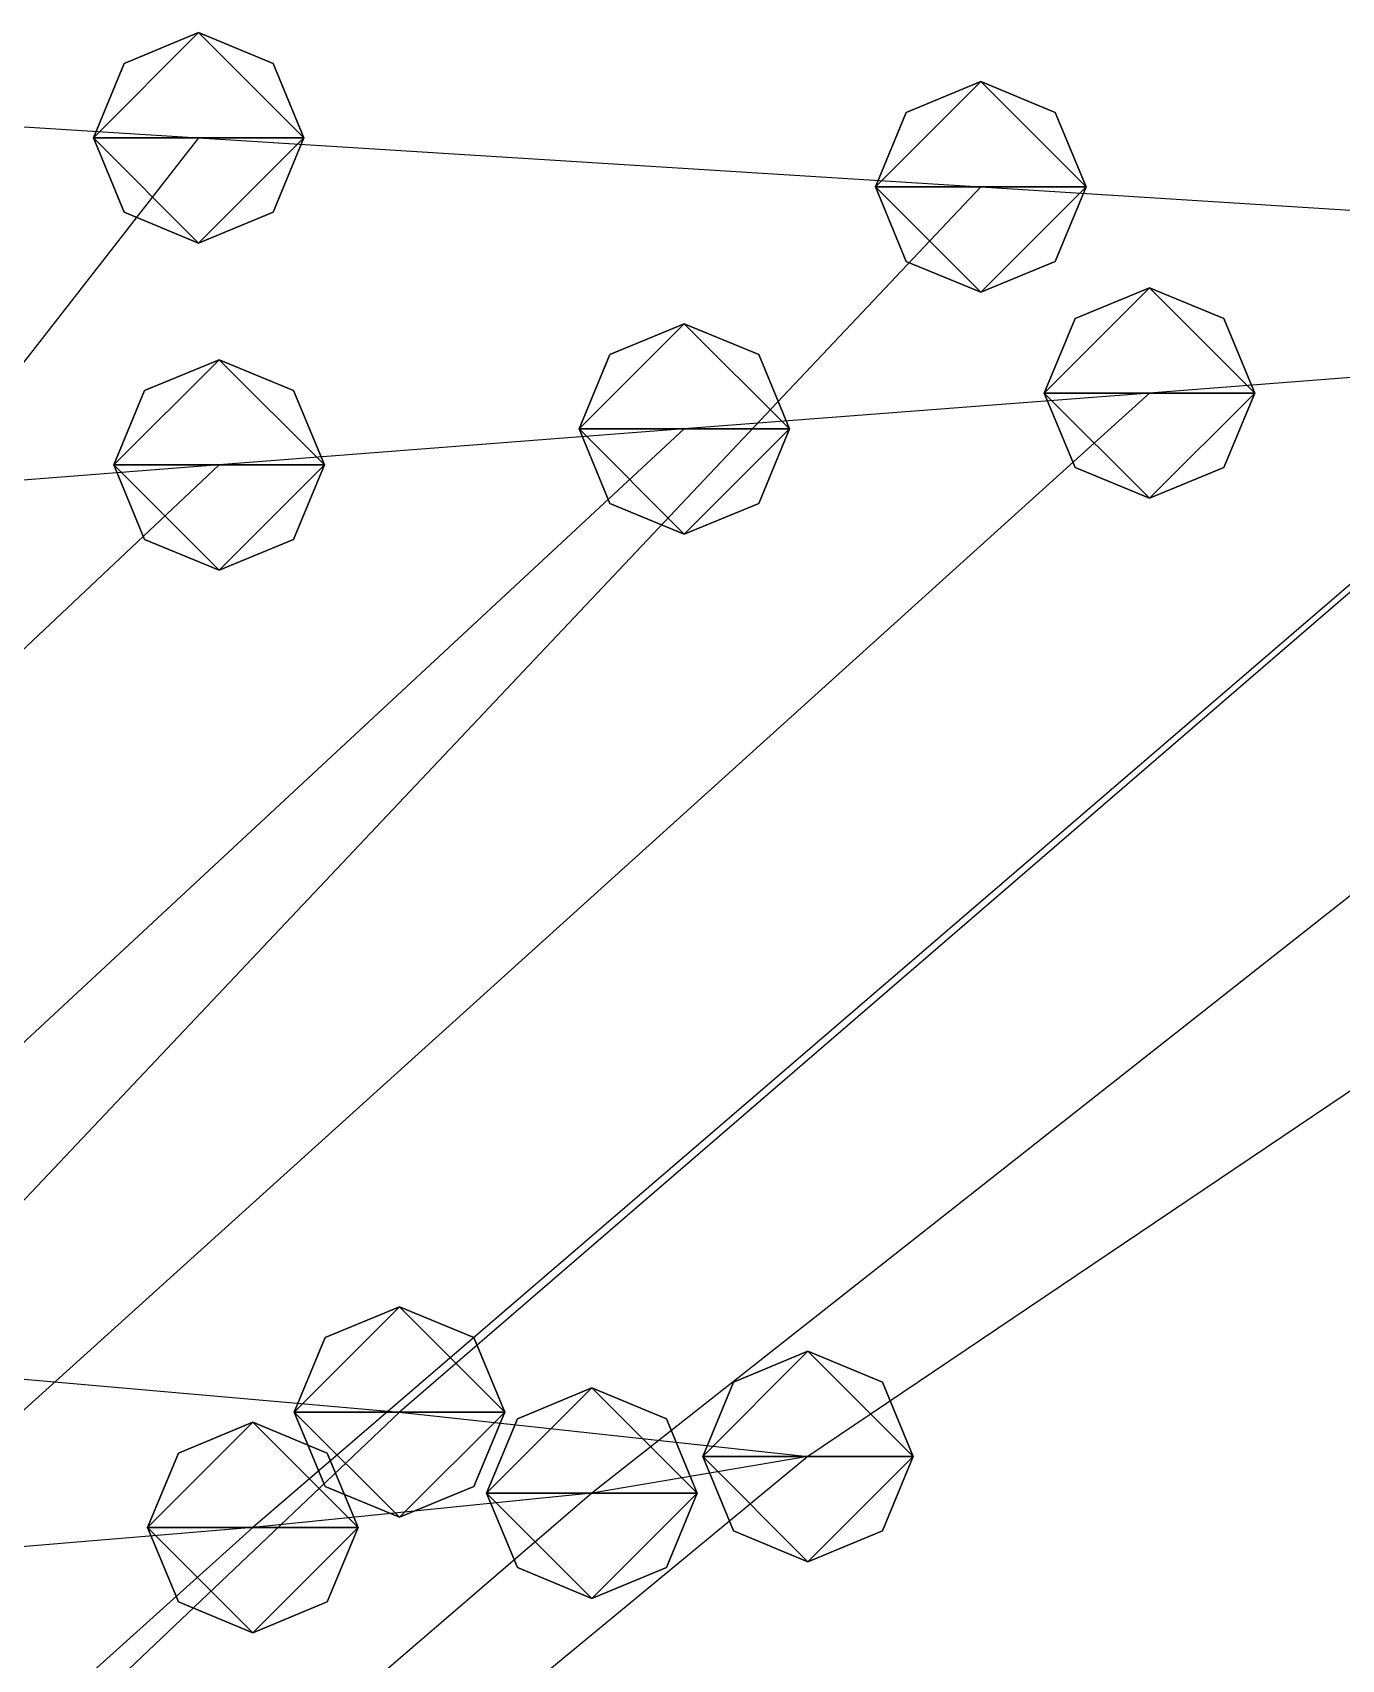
# Model space of a CAD drawing. Header units: metres. Extents: x -59 to 99, y -54 to 55.
# Drawn here: x 74.01 to 86.44, y 36.29 to 51.75 of the extents above; entities that cross this region are included whole.
import ezdxf

# ---------------------------------------------------------------- set-up
doc = ezdxf.new("R2010")
doc.units = ezdxf.units.M

msp = doc.modelspace()

# ---------------------------------------------------------------- linework, layer by layer
for p, q in [((75.5874, 51.75109, -182.52466), (74.880295, 51.4582, -182.5247)), ((75.5874, 51.75109, -182.52466), (74.880295, 51.4582, -182.5247)), ((75.5874, 51.75109, -182.52466), (74.880295, 51.4582, -182.5247)), ((76.29451, 51.4582, -182.5247), (75.5874, 51.75109, -182.52466)), ((76.29451, 51.4582, -182.5247), (75.5874, 51.75109, -182.52466)), ((76.29451, 51.4582, -182.5247), (75.5874, 51.75109, -182.52466)), ((74.880295, 51.4582, -182.5247), (74.5874, 50.75109, -182.52483)), ((74.880295, 51.4582, -182.5247), (74.5874, 50.75109, -182.52483)), ((74.880295, 51.4582, -182.5247), (74.5874, 50.75109, -182.52483)), ((76.5874, 50.75109, -182.52483), (76.29451, 51.4582, -182.5247)), ((76.5874, 50.75109, -182.52483), (76.29451, 51.4582, -182.5247)), ((76.5874, 50.75109, -182.52483), (76.29451, 51.4582, -182.5247)), ((68.15873, 51.21762, -189.20294), (75.5874, 50.75109, -182.52483)), ((83.016075, 51.284565, -175.84654), (82.30897, 50.991673, -175.84659)), ((83.016075, 51.284565, -175.84654), (82.30897, 50.991673, -175.84659)), ((83.016075, 51.284565, -175.84654), (82.30897, 50.991673, -175.84659)), ((83.72318, 50.991673, -175.84659), (83.016075, 51.284565, -175.84654)), ((83.72318, 50.991673, -175.84659), (83.016075, 51.284565, -175.84654)), ((83.72318, 50.991673, -175.84659), (83.016075, 51.284565, -175.84654)), ((82.30897, 50.991673, -175.84659), (82.016075, 50.284565, -175.84671)), ((82.30897, 50.991673, -175.84659), (82.016075, 50.284565, -175.84671)), ((82.30897, 50.991673, -175.84659), (82.016075, 50.284565, -175.84671)), ((84.016075, 50.284565, -175.84671), (83.72318, 50.991673, -175.84659)), ((84.016075, 50.284565, -175.84671), (83.72318, 50.991673, -175.84659)), ((84.016075, 50.284565, -175.84671), (83.72318, 50.991673, -175.84659)), ((75.5874, 50.75109, -182.52483), (66.83826, 39.535625, -181.4418)), ((74.5874, 50.75109, -182.52483), (74.880295, 50.043983, -182.52495)), ((74.5874, 50.75109, -182.52483), (74.880295, 50.043983, -182.52495)), ((74.5874, 50.75109, -182.52483), (74.880295, 50.043983, -182.52495)), ((75.5874, 50.75109, -182.52483), (83.016075, 50.284565, -175.84671)), ((76.29451, 50.043983, -182.52495), (76.5874, 50.75109, -182.52483)), ((76.29451, 50.043983, -182.52495), (76.5874, 50.75109, -182.52483)), ((76.29451, 50.043983, -182.52495), (76.5874, 50.75109, -182.52483)), ((83.016075, 50.284565, -175.84671), (72.441986, 39.086006, -175.0054)), ((82.016075, 50.284565, -175.84671), (82.30897, 49.577457, -175.84683)), ((82.016075, 50.284565, -175.84671), (82.30897, 49.577457, -175.84683)), ((82.016075, 50.284565, -175.84671), (82.30897, 49.577457, -175.84683)), ((83.016075, 50.284565, -175.84671), (90.44475, 49.818035, -169.16861)), ((83.72318, 49.577457, -175.84683), (84.016075, 50.284565, -175.84671)), ((83.72318, 49.577457, -175.84683), (84.016075, 50.284565, -175.84671)), ((83.72318, 49.577457, -175.84683), (84.016075, 50.284565, -175.84671)), ((74.880295, 50.043983, -182.52495), (75.5874, 49.75109, -182.525)), ((74.880295, 50.043983, -182.52495), (75.5874, 49.75109, -182.525)), ((74.880295, 50.043983, -182.52495), (75.5874, 49.75109, -182.525)), ((75.5874, 49.75109, -182.525), (76.29451, 50.043983, -182.52495)), ((75.5874, 49.75109, -182.525), (76.29451, 50.043983, -182.52495)), ((75.5874, 49.75109, -182.525), (76.29451, 50.043983, -182.52495)), ((90.44475, 49.818035, -169.16861), (77.49536, 38.645485, -168.69847)), ((82.30897, 49.577457, -175.84683), (83.016075, 49.284565, -175.84688)), ((82.30897, 49.577457, -175.84683), (83.016075, 49.284565, -175.84688)), ((82.30897, 49.577457, -175.84683), (83.016075, 49.284565, -175.84688)), ((83.016075, 49.284565, -175.84688), (83.72318, 49.577457, -175.84683)), ((83.016075, 49.284565, -175.84688), (83.72318, 49.577457, -175.84683)), ((83.016075, 49.284565, -175.84688), (83.72318, 49.577457, -175.84683)), ((97.87342, 49.35151, -162.4905), (81.37472, 38.22247, -162.64368)), ((97.87342, 49.35151, -162.4905), (81.37472, 38.22247, -162.64368)), ((84.61853, 49.32646, -147.8173), (83.91142, 49.03357, -147.81735)), ((84.61853, 49.32646, -147.8173), (83.91142, 49.03357, -147.81735)), ((84.61853, 49.32646, -147.8173), (83.91142, 49.03357, -147.81735)), ((85.32564, 49.03357, -147.81735), (84.61853, 49.32646, -147.8173)), ((85.32564, 49.03357, -147.81735), (84.61853, 49.32646, -147.8173)), ((85.32564, 49.03357, -147.81735), (84.61853, 49.32646, -147.8173)), ((93.455124, 49.009827, -157.59949), (79.323044, 37.87519, -157.67603)), ((83.91142, 49.03357, -147.81735), (83.61853, 48.32646, -147.81747)), ((83.91142, 49.03357, -147.81735), (83.61853, 48.32646, -147.81747)), ((83.91142, 49.03357, -147.81735), (83.61853, 48.32646, -147.81747)), ((85.61853, 48.32646, -147.81747), (85.32564, 49.03357, -147.81735)), ((85.61853, 48.32646, -147.81747), (85.32564, 49.03357, -147.81735)), ((85.61853, 48.32646, -147.81747), (85.32564, 49.03357, -147.81735)), ((80.20024, 48.984783, -142.92632), (79.49313, 48.69189, -142.92636)), ((80.20024, 48.984783, -142.92632), (79.49313, 48.69189, -142.92636)), ((80.20024, 48.984783, -142.92632), (79.49313, 48.69189, -142.92636)), ((80.90735, 48.69189, -142.92636), (80.20024, 48.984783, -142.92632)), ((80.90735, 48.69189, -142.92636), (80.20024, 48.984783, -142.92632)), ((80.90735, 48.69189, -142.92636), (80.20024, 48.984783, -142.92632)), ((79.49313, 48.69189, -142.92636), (79.20024, 47.984783, -142.92648)), ((79.49313, 48.69189, -142.92636), (79.20024, 47.984783, -142.92648)), ((79.49313, 48.69189, -142.92636), (79.20024, 47.984783, -142.92648)), ((81.20024, 47.984783, -142.92648), (80.90735, 48.69189, -142.92636)), ((81.20024, 47.984783, -142.92648), (80.90735, 48.69189, -142.92636)), ((81.20024, 47.984783, -142.92648), (80.90735, 48.69189, -142.92636)), ((75.781944, 48.6431, -138.03531), (75.07484, 48.35021, -138.03535)), ((75.781944, 48.6431, -138.03531), (75.07484, 48.35021, -138.03535)), ((75.781944, 48.6431, -138.03531), (75.07484, 48.35021, -138.03535)), ((76.48905, 48.35021, -138.03535), (75.781944, 48.6431, -138.03531)), ((76.48905, 48.35021, -138.03535), (75.781944, 48.6431, -138.03531)), ((76.48905, 48.35021, -138.03535), (75.781944, 48.6431, -138.03531)), ((89.03683, 48.668144, -152.7085), (76.10262, 37.54802, -152.98965)), ((89.03683, 48.668144, -152.7085), (84.61853, 48.32646, -147.81747)), ((84.61853, 48.32646, -147.81747), (72.342445, 37.234524, -148.49509)), ((75.07484, 48.35021, -138.03535), (74.781944, 47.6431, -138.03548)), ((75.07484, 48.35021, -138.03535), (74.781944, 47.6431, -138.03548)), ((75.07484, 48.35021, -138.03535), (74.781944, 47.6431, -138.03548)), ((76.781944, 47.6431, -138.03548), (76.48905, 48.35021, -138.03535)), ((76.781944, 47.6431, -138.03548), (76.48905, 48.35021, -138.03535)), ((76.781944, 47.6431, -138.03548), (76.48905, 48.35021, -138.03535)), ((84.61853, 48.32646, -147.81747), (80.20024, 47.984783, -142.92648)), ((83.61853, 48.32646, -147.81747), (83.91142, 47.619354, -147.8176)), ((83.61853, 48.32646, -147.81747), (83.91142, 47.619354, -147.8176)), ((83.61853, 48.32646, -147.81747), (83.91142, 47.619354, -147.8176)), ((85.32564, 47.619354, -147.8176), (85.61853, 48.32646, -147.81747)), ((85.32564, 47.619354, -147.8176), (85.61853, 48.32646, -147.81747)), ((85.32564, 47.619354, -147.8176), (85.61853, 48.32646, -147.81747)), ((80.20024, 47.984783, -142.92648), (68.30258, 36.932037, -144.16034)), ((80.20024, 47.984783, -142.92648), (75.781944, 47.6431, -138.03548)), ((79.20024, 47.984783, -142.92648), (79.49313, 47.277676, -142.9266)), ((79.20024, 47.984783, -142.92648), (79.49313, 47.277676, -142.9266)), ((79.20024, 47.984783, -142.92648), (79.49313, 47.277676, -142.9266)), ((80.90735, 47.277676, -142.9266), (81.20024, 47.984783, -142.92648)), ((80.90735, 47.277676, -142.9266), (81.20024, 47.984783, -142.92648)), ((80.90735, 47.277676, -142.9266), (81.20024, 47.984783, -142.92648)), ((75.781944, 47.6431, -138.03548), (64.11095, 36.640026, -139.9807)), ((75.781944, 47.6431, -138.03548), (71.36365, 47.30142, -133.14447)), ((74.781944, 47.6431, -138.03548), (75.07484, 46.935993, -138.0356)), ((74.781944, 47.6431, -138.03548), (75.07484, 46.935993, -138.0356)), ((74.781944, 47.6431, -138.03548), (75.07484, 46.935993, -138.0356)), ((76.48905, 46.935993, -138.0356), (76.781944, 47.6431, -138.03548)), ((76.48905, 46.935993, -138.0356), (76.781944, 47.6431, -138.03548)), ((76.48905, 46.935993, -138.0356), (76.781944, 47.6431, -138.03548)), ((83.91142, 47.619354, -147.8176), (84.61853, 47.32646, -147.81764)), ((83.91142, 47.619354, -147.8176), (84.61853, 47.32646, -147.81764)), ((83.91142, 47.619354, -147.8176), (84.61853, 47.32646, -147.81764)), ((84.61853, 47.32646, -147.81764), (85.32564, 47.619354, -147.8176)), ((84.61853, 47.32646, -147.81764), (85.32564, 47.619354, -147.8176)), ((84.61853, 47.32646, -147.81764), (85.32564, 47.619354, -147.8176)), ((79.49313, 47.277676, -142.9266), (80.20024, 46.984783, -142.92665)), ((79.49313, 47.277676, -142.9266), (80.20024, 46.984783, -142.92665)), ((79.49313, 47.277676, -142.9266), (80.20024, 46.984783, -142.92665)), ((80.20024, 46.984783, -142.92665), (80.90735, 47.277676, -142.9266)), ((80.20024, 46.984783, -142.92665), (80.90735, 47.277676, -142.9266)), ((80.20024, 46.984783, -142.92665), (80.90735, 47.277676, -142.9266)), ((75.07484, 46.935993, -138.0356), (75.781944, 46.6431, -138.03564)), ((75.07484, 46.935993, -138.0356), (75.781944, 46.6431, -138.03564)), ((75.07484, 46.935993, -138.0356), (75.781944, 46.6431, -138.03564)), ((75.781944, 46.6431, -138.03564), (76.48905, 46.935993, -138.0356)), ((75.781944, 46.6431, -138.03564), (76.48905, 46.935993, -138.0356)), ((75.781944, 46.6431, -138.03564), (76.48905, 46.935993, -138.0356)), ((77.49536, 39.645485, -168.6983), (76.78825, 39.352592, -168.69835)), ((77.49536, 39.645485, -168.6983), (76.78825, 39.352592, -168.69835)), ((77.49536, 39.645485, -168.6983), (76.78825, 39.352592, -168.69835)), ((77.49536, 39.645485, -168.6983), (76.78825, 39.352592, -168.69835)), ((78.20247, 39.352592, -168.69835), (77.49536, 39.645485, -168.6983)), ((78.20247, 39.352592, -168.69835), (77.49536, 39.645485, -168.6983)), ((78.20247, 39.352592, -168.69835), (77.49536, 39.645485, -168.6983)), ((78.20247, 39.352592, -168.69835), (77.49536, 39.645485, -168.6983)), ((76.78825, 39.352592, -168.69835), (76.49536, 38.645485, -168.69847)), ((76.78825, 39.352592, -168.69835), (76.49536, 38.645485, -168.69847)), ((76.78825, 39.352592, -168.69835), (76.49536, 38.645485, -168.69847)), ((76.78825, 39.352592, -168.69835), (76.49536, 38.645485, -168.69847)), ((78.49536, 38.645485, -168.69847), (78.20247, 39.352592, -168.69835)), ((78.49536, 38.645485, -168.69847), (78.20247, 39.352592, -168.69835)), ((78.49536, 38.645485, -168.69847), (78.20247, 39.352592, -168.69835)), ((78.49536, 38.645485, -168.69847), (78.20247, 39.352592, -168.69835)), ((81.37472, 39.22247, -162.64351), (80.66761, 38.929577, -162.64355)), ((81.37472, 39.22247, -162.64351), (80.66761, 38.929577, -162.64355)), ((81.37472, 39.22247, -162.64351), (80.66761, 38.929577, -162.64355)), ((81.37472, 39.22247, -162.64351), (80.66761, 38.929577, -162.64355)), ((81.37472, 39.22247, -162.64351), (80.66761, 38.929577, -162.64355)), ((81.37472, 39.22247, -162.64351), (80.66761, 38.929577, -162.64355)), ((82.081825, 38.929577, -162.64355), (81.37472, 39.22247, -162.64351)), ((82.081825, 38.929577, -162.64355), (81.37472, 39.22247, -162.64351)), ((82.081825, 38.929577, -162.64355), (81.37472, 39.22247, -162.64351)), ((82.081825, 38.929577, -162.64355), (81.37472, 39.22247, -162.64351)), ((82.081825, 38.929577, -162.64355), (81.37472, 39.22247, -162.64351)), ((82.081825, 38.929577, -162.64355), (81.37472, 39.22247, -162.64351)), ((72.441986, 39.086006, -175.0054), (77.49536, 38.645485, -168.69847)), ((79.323044, 38.87519, -157.67586), (78.61594, 38.5823, -157.6759)), ((79.323044, 38.87519, -157.67586), (78.61594, 38.5823, -157.6759)), ((79.323044, 38.87519, -157.67586), (78.61594, 38.5823, -157.6759)), ((79.323044, 38.87519, -157.67586), (78.61594, 38.5823, -157.6759)), ((80.03015, 38.5823, -157.6759), (79.323044, 38.87519, -157.67586)), ((80.03015, 38.5823, -157.6759), (79.323044, 38.87519, -157.67586)), ((80.03015, 38.5823, -157.6759), (79.323044, 38.87519, -157.67586)), ((80.03015, 38.5823, -157.6759), (79.323044, 38.87519, -157.67586)), ((80.66761, 38.929577, -162.64355), (80.37472, 38.22247, -162.64368)), ((80.66761, 38.929577, -162.64355), (80.37472, 38.22247, -162.64368)), ((80.66761, 38.929577, -162.64355), (80.37472, 38.22247, -162.64368)), ((80.66761, 38.929577, -162.64355), (80.37472, 38.22247, -162.64368)), ((80.66761, 38.929577, -162.64355), (80.37472, 38.22247, -162.64368)), ((80.66761, 38.929577, -162.64355), (80.37472, 38.22247, -162.64368)), ((82.37472, 38.22247, -162.64368), (82.081825, 38.929577, -162.64355)), ((82.37472, 38.22247, -162.64368), (82.081825, 38.929577, -162.64355)), ((82.37472, 38.22247, -162.64368), (82.081825, 38.929577, -162.64355)), ((82.37472, 38.22247, -162.64368), (82.081825, 38.929577, -162.64355)), ((82.37472, 38.22247, -162.64368), (82.081825, 38.929577, -162.64355)), ((82.37472, 38.22247, -162.64368), (82.081825, 38.929577, -162.64355)), ((77.49536, 38.645485, -168.69847), (65.71949, 27.455807, -167.9771)), ((76.49536, 38.645485, -168.69847), (76.78825, 37.938377, -168.6986)), ((76.49536, 38.645485, -168.69847), (76.78825, 37.938377, -168.6986)), ((76.49536, 38.645485, -168.69847), (76.78825, 37.938377, -168.6986)), ((76.49536, 38.645485, -168.69847), (76.78825, 37.938377, -168.6986)), ((77.49536, 38.645485, -168.69847), (81.37472, 38.22247, -162.64368)), ((78.20247, 37.938377, -168.6986), (78.49536, 38.645485, -168.69847)), ((78.20247, 37.938377, -168.6986), (78.49536, 38.645485, -168.69847)), ((78.20247, 37.938377, -168.6986), (78.49536, 38.645485, -168.69847)), ((78.20247, 37.938377, -168.6986), (78.49536, 38.645485, -168.69847)), ((76.10262, 38.54802, -152.98949), (75.395515, 38.255127, -152.98953)), ((76.10262, 38.54802, -152.98949), (75.395515, 38.255127, -152.98953)), ((76.10262, 38.54802, -152.98949), (75.395515, 38.255127, -152.98953)), ((76.10262, 38.54802, -152.98949), (75.395515, 38.255127, -152.98953)), ((76.80973, 38.255127, -152.98953), (76.10262, 38.54802, -152.98949)), ((76.80973, 38.255127, -152.98953), (76.10262, 38.54802, -152.98949)), ((76.80973, 38.255127, -152.98953), (76.10262, 38.54802, -152.98949)), ((76.80973, 38.255127, -152.98953), (76.10262, 38.54802, -152.98949)), ((78.61594, 38.5823, -157.6759), (78.323044, 37.87519, -157.67603)), ((78.61594, 38.5823, -157.6759), (78.323044, 37.87519, -157.67603)), ((78.61594, 38.5823, -157.6759), (78.323044, 37.87519, -157.67603)), ((78.61594, 38.5823, -157.6759), (78.323044, 37.87519, -157.67603)), ((80.323044, 37.87519, -157.67603), (80.03015, 38.5823, -157.6759)), ((80.323044, 37.87519, -157.67603), (80.03015, 38.5823, -157.6759)), ((80.323044, 37.87519, -157.67603), (80.03015, 38.5823, -157.6759)), ((80.323044, 37.87519, -157.67603), (80.03015, 38.5823, -157.6759)), ((81.37472, 38.22247, -162.64368), (67.84135, 27.05581, -162.2537)), ((81.37472, 38.22247, -162.64368), (67.84135, 27.05581, -162.2537)), ((75.395515, 38.255127, -152.98953), (75.10262, 37.54802, -152.98965)), ((75.395515, 38.255127, -152.98953), (75.10262, 37.54802, -152.98965)), ((75.395515, 38.255127, -152.98953), (75.10262, 37.54802, -152.98965)), ((75.395515, 38.255127, -152.98953), (75.10262, 37.54802, -152.98965)), ((77.10262, 37.54802, -152.98965), (76.80973, 38.255127, -152.98953)), ((77.10262, 37.54802, -152.98965), (76.80973, 38.255127, -152.98953)), ((77.10262, 37.54802, -152.98965), (76.80973, 38.255127, -152.98953)), ((77.10262, 37.54802, -152.98965), (76.80973, 38.255127, -152.98953)), ((81.37472, 38.22247, -162.64368), (79.323044, 37.87519, -157.67603)), ((80.37472, 38.22247, -162.64368), (80.66761, 37.51536, -162.6438)), ((80.37472, 38.22247, -162.64368), (80.66761, 37.51536, -162.6438)), ((80.37472, 38.22247, -162.64368), (80.66761, 37.51536, -162.6438)), ((80.37472, 38.22247, -162.64368), (80.66761, 37.51536, -162.6438)), ((80.37472, 38.22247, -162.64368), (80.66761, 37.51536, -162.6438)), ((80.37472, 38.22247, -162.64368), (80.66761, 37.51536, -162.6438)), ((82.081825, 37.51536, -162.6438), (82.37472, 38.22247, -162.64368)), ((82.081825, 37.51536, -162.6438), (82.37472, 38.22247, -162.64368)), ((82.081825, 37.51536, -162.6438), (82.37472, 38.22247, -162.64368)), ((82.081825, 37.51536, -162.6438), (82.37472, 38.22247, -162.64368)), ((82.081825, 37.51536, -162.6438), (82.37472, 38.22247, -162.64368)), ((82.081825, 37.51536, -162.6438), (82.37472, 38.22247, -162.64368)), ((79.323044, 37.87519, -157.67603), (66.35927, 26.72137, -157.47261)), ((79.323044, 37.87519, -157.67603), (76.10262, 37.54802, -152.98965)), ((76.78825, 37.938377, -168.6986), (77.49536, 37.645485, -168.69864)), ((76.78825, 37.938377, -168.6986), (77.49536, 37.645485, -168.69864)), ((76.78825, 37.938377, -168.6986), (77.49536, 37.645485, -168.69864)), ((76.78825, 37.938377, -168.6986), (77.49536, 37.645485, -168.69864)), ((77.49536, 37.645485, -168.69864), (78.20247, 37.938377, -168.6986)), ((77.49536, 37.645485, -168.69864), (78.20247, 37.938377, -168.6986)), ((77.49536, 37.645485, -168.69864), (78.20247, 37.938377, -168.6986)), ((77.49536, 37.645485, -168.69864), (78.20247, 37.938377, -168.6986)), ((78.323044, 37.87519, -157.67603), (78.61594, 37.168083, -157.67615)), ((78.323044, 37.87519, -157.67603), (78.61594, 37.168083, -157.67615)), ((78.323044, 37.87519, -157.67603), (78.61594, 37.168083, -157.67615)), ((78.323044, 37.87519, -157.67603), (78.61594, 37.168083, -157.67615)), ((80.03015, 37.168083, -157.67615), (80.323044, 37.87519, -157.67603)), ((80.03015, 37.168083, -157.67615), (80.323044, 37.87519, -157.67603)), ((80.03015, 37.168083, -157.67615), (80.323044, 37.87519, -157.67603)), ((80.03015, 37.168083, -157.67615), (80.323044, 37.87519, -157.67603)), ((76.10262, 37.54802, -152.98965), (63.707832, 26.414846, -153.08075)), ((76.10262, 37.54802, -152.98965), (72.342445, 37.234524, -148.49509)), ((75.10262, 37.54802, -152.98965), (75.395515, 36.84091, -152.98978)), ((75.10262, 37.54802, -152.98965), (75.395515, 36.84091, -152.98978)), ((75.10262, 37.54802, -152.98965), (75.395515, 36.84091, -152.98978)), ((75.10262, 37.54802, -152.98965), (75.395515, 36.84091, -152.98978)), ((76.80973, 36.84091, -152.98978), (77.10262, 37.54802, -152.98965)), ((76.80973, 36.84091, -152.98978), (77.10262, 37.54802, -152.98965)), ((76.80973, 36.84091, -152.98978), (77.10262, 37.54802, -152.98965)), ((76.80973, 36.84091, -152.98978), (77.10262, 37.54802, -152.98965)), ((80.66761, 37.51536, -162.6438), (81.37472, 37.22247, -162.64384)), ((80.66761, 37.51536, -162.6438), (81.37472, 37.22247, -162.64384)), ((80.66761, 37.51536, -162.6438), (81.37472, 37.22247, -162.64384)), ((80.66761, 37.51536, -162.6438), (81.37472, 37.22247, -162.64384)), ((80.66761, 37.51536, -162.6438), (81.37472, 37.22247, -162.64384)), ((80.66761, 37.51536, -162.6438), (81.37472, 37.22247, -162.64384)), ((81.37472, 37.22247, -162.64384), (82.081825, 37.51536, -162.6438)), ((81.37472, 37.22247, -162.64384), (82.081825, 37.51536, -162.6438)), ((81.37472, 37.22247, -162.64384), (82.081825, 37.51536, -162.6438)), ((81.37472, 37.22247, -162.64384), (82.081825, 37.51536, -162.6438)), ((81.37472, 37.22247, -162.64384), (82.081825, 37.51536, -162.6438)), ((81.37472, 37.22247, -162.64384), (82.081825, 37.51536, -162.6438)), ((78.61594, 37.168083, -157.67615), (79.323044, 36.87519, -157.6762)), ((78.61594, 37.168083, -157.67615), (79.323044, 36.87519, -157.6762)), ((78.61594, 37.168083, -157.67615), (79.323044, 36.87519, -157.6762)), ((78.61594, 37.168083, -157.67615), (79.323044, 36.87519, -157.6762)), ((79.323044, 36.87519, -157.6762), (80.03015, 37.168083, -157.67615)), ((79.323044, 36.87519, -157.6762), (80.03015, 37.168083, -157.67615)), ((79.323044, 36.87519, -157.6762), (80.03015, 37.168083, -157.67615)), ((79.323044, 36.87519, -157.6762), (80.03015, 37.168083, -157.67615)), ((75.395515, 36.84091, -152.98978), (76.10262, 36.54802, -152.98982)), ((75.395515, 36.84091, -152.98978), (76.10262, 36.54802, -152.98982)), ((75.395515, 36.84091, -152.98978), (76.10262, 36.54802, -152.98982)), ((75.395515, 36.84091, -152.98978), (76.10262, 36.54802, -152.98982)), ((76.10262, 36.54802, -152.98982), (76.80973, 36.84091, -152.98978)), ((76.10262, 36.54802, -152.98982), (76.80973, 36.84091, -152.98978)), ((76.10262, 36.54802, -152.98982), (76.80973, 36.84091, -152.98978)), ((76.10262, 36.54802, -152.98982), (76.80973, 36.84091, -152.98978))]:
    msp.add_line(p, q)
for points in [[(74.5874, 50.75109, -182.52483), (74.880295, 51.4582, -182.5247), (75.5874, 51.75109, -182.52466), (75.5875, 51.75119, -182.52455)], [(74.5874, 50.75109, -182.52483), (74.880295, 51.4582, -182.5247), (75.5874, 51.75109, -182.52466), (75.5875, 51.75119, -182.52455)], [(74.5874, 50.75109, -182.52483), (74.880295, 51.4582, -182.5247), (75.5874, 51.75109, -182.52466), (75.5875, 51.75119, -182.52455)], [(74.5874, 50.75109, -182.52483), (75.5874, 51.75109, -182.52466), (76.5874, 50.75109, -182.52483), (76.5875, 50.75119, -182.52472)], [(74.5874, 50.75109, -182.52483), (75.5874, 51.75109, -182.52466), (76.5874, 50.75109, -182.52483), (76.5875, 50.75119, -182.52472)], [(74.5874, 50.75109, -182.52483), (75.5874, 51.75109, -182.52466), (76.5874, 50.75109, -182.52483), (76.5875, 50.75119, -182.52472)], [(75.5874, 51.75109, -182.52466), (76.29451, 51.4582, -182.5247), (76.5874, 50.75109, -182.52483), (76.5875, 50.75119, -182.52472)], [(75.5874, 51.75109, -182.52466), (76.29451, 51.4582, -182.5247), (76.5874, 50.75109, -182.52483), (76.5875, 50.75119, -182.52472)], [(75.5874, 51.75109, -182.52466), (76.29451, 51.4582, -182.5247), (76.5874, 50.75109, -182.52483), (76.5875, 50.75119, -182.52472)], [(82.016075, 50.284565, -175.84671), (82.30897, 50.991673, -175.84659), (83.016075, 51.284565, -175.84654), (83.016174, 51.284664, -175.84644)], [(82.016075, 50.284565, -175.84671), (82.30897, 50.991673, -175.84659), (83.016075, 51.284565, -175.84654), (83.016174, 51.284664, -175.84644)], [(82.016075, 50.284565, -175.84671), (82.30897, 50.991673, -175.84659), (83.016075, 51.284565, -175.84654), (83.016174, 51.284664, -175.84644)], [(82.016075, 50.284565, -175.84671), (83.016075, 51.284565, -175.84654), (84.016075, 50.284565, -175.84671), (84.016174, 50.284664, -175.8466)], [(82.016075, 50.284565, -175.84671), (83.016075, 51.284565, -175.84654), (84.016075, 50.284565, -175.84671), (84.016174, 50.284664, -175.8466)], [(82.016075, 50.284565, -175.84671), (83.016075, 51.284565, -175.84654), (84.016075, 50.284565, -175.84671), (84.016174, 50.284664, -175.8466)], [(83.016075, 51.284565, -175.84654), (83.72318, 50.991673, -175.84659), (84.016075, 50.284565, -175.84671), (84.016174, 50.284664, -175.8466)], [(83.016075, 51.284565, -175.84654), (83.72318, 50.991673, -175.84659), (84.016075, 50.284565, -175.84671), (84.016174, 50.284664, -175.8466)], [(83.016075, 51.284565, -175.84654), (83.72318, 50.991673, -175.84659), (84.016075, 50.284565, -175.84671), (84.016174, 50.284664, -175.8466)], [(75.5874, 49.75109, -182.525), (74.880295, 50.043983, -182.52495), (74.5874, 50.75109, -182.52483), (74.5875, 50.75119, -182.52472)], [(76.5874, 50.75109, -182.52483), (75.5874, 49.75109, -182.525), (74.5874, 50.75109, -182.52483), (74.5875, 50.75119, -182.52472)], [(75.5874, 49.75109, -182.525), (74.880295, 50.043983, -182.52495), (74.5874, 50.75109, -182.52483), (74.5875, 50.75119, -182.52472)], [(76.5874, 50.75109, -182.52483), (75.5874, 49.75109, -182.525), (74.5874, 50.75109, -182.52483), (74.5875, 50.75119, -182.52472)], [(75.5874, 49.75109, -182.525), (74.880295, 50.043983, -182.52495), (74.5874, 50.75109, -182.52483), (74.5875, 50.75119, -182.52472)], [(76.5874, 50.75109, -182.52483), (75.5874, 49.75109, -182.525), (74.5874, 50.75109, -182.52483), (74.5875, 50.75119, -182.52472)], [(76.5874, 50.75109, -182.52483), (76.29451, 50.043983, -182.52495), (75.5874, 49.75109, -182.525), (75.5875, 49.75119, -182.52489)], [(76.5874, 50.75109, -182.52483), (76.29451, 50.043983, -182.52495), (75.5874, 49.75109, -182.525), (75.5875, 49.75119, -182.52489)], [(76.5874, 50.75109, -182.52483), (76.29451, 50.043983, -182.52495), (75.5874, 49.75109, -182.525), (75.5875, 49.75119, -182.52489)], [(83.016075, 49.284565, -175.84688), (82.30897, 49.577457, -175.84683), (82.016075, 50.284565, -175.84671), (82.016174, 50.284664, -175.8466)], [(84.016075, 50.284565, -175.84671), (83.016075, 49.284565, -175.84688), (82.016075, 50.284565, -175.84671), (82.016174, 50.284664, -175.8466)], [(83.016075, 49.284565, -175.84688), (82.30897, 49.577457, -175.84683), (82.016075, 50.284565, -175.84671), (82.016174, 50.284664, -175.8466)], [(84.016075, 50.284565, -175.84671), (83.016075, 49.284565, -175.84688), (82.016075, 50.284565, -175.84671), (82.016174, 50.284664, -175.8466)], [(83.016075, 49.284565, -175.84688), (82.30897, 49.577457, -175.84683), (82.016075, 50.284565, -175.84671), (82.016174, 50.284664, -175.8466)], [(84.016075, 50.284565, -175.84671), (83.016075, 49.284565, -175.84688), (82.016075, 50.284565, -175.84671), (82.016174, 50.284664, -175.8466)], [(84.016075, 50.284565, -175.84671), (83.72318, 49.577457, -175.84683), (83.016075, 49.284565, -175.84688), (83.016174, 49.284664, -175.84677)], [(84.016075, 50.284565, -175.84671), (83.72318, 49.577457, -175.84683), (83.016075, 49.284565, -175.84688), (83.016174, 49.284664, -175.84677)], [(84.016075, 50.284565, -175.84671), (83.72318, 49.577457, -175.84683), (83.016075, 49.284565, -175.84688), (83.016174, 49.284664, -175.84677)], [(83.61853, 48.32646, -147.81747), (83.91142, 49.03357, -147.81735), (84.61853, 49.32646, -147.8173), (84.61863, 49.32656, -147.8172)], [(83.61853, 48.32646, -147.81747), (83.91142, 49.03357, -147.81735), (84.61853, 49.32646, -147.8173), (84.61863, 49.32656, -147.8172)], [(83.61853, 48.32646, -147.81747), (83.91142, 49.03357, -147.81735), (84.61853, 49.32646, -147.8173), (84.61863, 49.32656, -147.8172)], [(83.61853, 48.32646, -147.81747), (84.61853, 49.32646, -147.8173), (85.61853, 48.32646, -147.81747), (85.61863, 48.32656, -147.81737)], [(83.61853, 48.32646, -147.81747), (84.61853, 49.32646, -147.8173), (85.61853, 48.32646, -147.81747), (85.61863, 48.32656, -147.81737)], [(83.61853, 48.32646, -147.81747), (84.61853, 49.32646, -147.8173), (85.61853, 48.32646, -147.81747), (85.61863, 48.32656, -147.81737)], [(84.61853, 49.32646, -147.8173), (85.32564, 49.03357, -147.81735), (85.61853, 48.32646, -147.81747), (85.61863, 48.32656, -147.81737)], [(84.61853, 49.32646, -147.8173), (85.32564, 49.03357, -147.81735), (85.61853, 48.32646, -147.81747), (85.61863, 48.32656, -147.81737)], [(84.61853, 49.32646, -147.8173), (85.32564, 49.03357, -147.81735), (85.61853, 48.32646, -147.81747), (85.61863, 48.32656, -147.81737)], [(79.20024, 47.984783, -142.92648), (79.49313, 48.69189, -142.92636), (80.20024, 48.984783, -142.92632), (80.20034, 48.984882, -142.92621)], [(79.20024, 47.984783, -142.92648), (79.49313, 48.69189, -142.92636), (80.20024, 48.984783, -142.92632), (80.20034, 48.984882, -142.92621)], [(79.20024, 47.984783, -142.92648), (79.49313, 48.69189, -142.92636), (80.20024, 48.984783, -142.92632), (80.20034, 48.984882, -142.92621)], [(79.20024, 47.984783, -142.92648), (80.20024, 48.984783, -142.92632), (81.20024, 47.984783, -142.92648), (81.20034, 47.984882, -142.92638)], [(79.20024, 47.984783, -142.92648), (80.20024, 48.984783, -142.92632), (81.20024, 47.984783, -142.92648), (81.20034, 47.984882, -142.92638)], [(79.20024, 47.984783, -142.92648), (80.20024, 48.984783, -142.92632), (81.20024, 47.984783, -142.92648), (81.20034, 47.984882, -142.92638)], [(80.20024, 48.984783, -142.92632), (80.90735, 48.69189, -142.92636), (81.20024, 47.984783, -142.92648), (81.20034, 47.984882, -142.92638)], [(80.20024, 48.984783, -142.92632), (80.90735, 48.69189, -142.92636), (81.20024, 47.984783, -142.92648), (81.20034, 47.984882, -142.92638)], [(80.20024, 48.984783, -142.92632), (80.90735, 48.69189, -142.92636), (81.20024, 47.984783, -142.92648), (81.20034, 47.984882, -142.92638)], [(74.781944, 47.6431, -138.03548), (75.07484, 48.35021, -138.03535), (75.781944, 48.6431, -138.03531), (75.78204, 48.6432, -138.0352)], [(74.781944, 47.6431, -138.03548), (75.07484, 48.35021, -138.03535), (75.781944, 48.6431, -138.03531), (75.78204, 48.6432, -138.0352)], [(74.781944, 47.6431, -138.03548), (75.07484, 48.35021, -138.03535), (75.781944, 48.6431, -138.03531), (75.78204, 48.6432, -138.0352)], [(74.781944, 47.6431, -138.03548), (75.781944, 48.6431, -138.03531), (76.781944, 47.6431, -138.03548), (76.78204, 47.6432, -138.03537)], [(74.781944, 47.6431, -138.03548), (75.781944, 48.6431, -138.03531), (76.781944, 47.6431, -138.03548), (76.78204, 47.6432, -138.03537)], [(74.781944, 47.6431, -138.03548), (75.781944, 48.6431, -138.03531), (76.781944, 47.6431, -138.03548), (76.78204, 47.6432, -138.03537)], [(75.781944, 48.6431, -138.03531), (76.48905, 48.35021, -138.03535), (76.781944, 47.6431, -138.03548), (76.78204, 47.6432, -138.03537)], [(75.781944, 48.6431, -138.03531), (76.48905, 48.35021, -138.03535), (76.781944, 47.6431, -138.03548), (76.78204, 47.6432, -138.03537)], [(75.781944, 48.6431, -138.03531), (76.48905, 48.35021, -138.03535), (76.781944, 47.6431, -138.03548), (76.78204, 47.6432, -138.03537)], [(84.61853, 47.32646, -147.81764), (83.91142, 47.619354, -147.8176), (83.61853, 48.32646, -147.81747), (83.61863, 48.32656, -147.81737)], [(85.61853, 48.32646, -147.81747), (84.61853, 47.32646, -147.81764), (83.61853, 48.32646, -147.81747), (83.61863, 48.32656, -147.81737)], [(84.61853, 47.32646, -147.81764), (83.91142, 47.619354, -147.8176), (83.61853, 48.32646, -147.81747), (83.61863, 48.32656, -147.81737)], [(85.61853, 48.32646, -147.81747), (84.61853, 47.32646, -147.81764), (83.61853, 48.32646, -147.81747), (83.61863, 48.32656, -147.81737)], [(84.61853, 47.32646, -147.81764), (83.91142, 47.619354, -147.8176), (83.61853, 48.32646, -147.81747), (83.61863, 48.32656, -147.81737)], [(85.61853, 48.32646, -147.81747), (84.61853, 47.32646, -147.81764), (83.61853, 48.32646, -147.81747), (83.61863, 48.32656, -147.81737)], [(85.61853, 48.32646, -147.81747), (85.32564, 47.619354, -147.8176), (84.61853, 47.32646, -147.81764), (84.61863, 47.32656, -147.81754)], [(85.61853, 48.32646, -147.81747), (85.32564, 47.619354, -147.8176), (84.61853, 47.32646, -147.81764), (84.61863, 47.32656, -147.81754)], [(85.61853, 48.32646, -147.81747), (85.32564, 47.619354, -147.8176), (84.61853, 47.32646, -147.81764), (84.61863, 47.32656, -147.81754)], [(80.20024, 46.984783, -142.92665), (79.49313, 47.277676, -142.9266), (79.20024, 47.984783, -142.92648), (79.20034, 47.984882, -142.92638)], [(81.20024, 47.984783, -142.92648), (80.20024, 46.984783, -142.92665), (79.20024, 47.984783, -142.92648), (79.20034, 47.984882, -142.92638)], [(80.20024, 46.984783, -142.92665), (79.49313, 47.277676, -142.9266), (79.20024, 47.984783, -142.92648), (79.20034, 47.984882, -142.92638)], [(81.20024, 47.984783, -142.92648), (80.20024, 46.984783, -142.92665), (79.20024, 47.984783, -142.92648), (79.20034, 47.984882, -142.92638)], [(80.20024, 46.984783, -142.92665), (79.49313, 47.277676, -142.9266), (79.20024, 47.984783, -142.92648), (79.20034, 47.984882, -142.92638)], [(81.20024, 47.984783, -142.92648), (80.20024, 46.984783, -142.92665), (79.20024, 47.984783, -142.92648), (79.20034, 47.984882, -142.92638)], [(81.20024, 47.984783, -142.92648), (80.90735, 47.277676, -142.9266), (80.20024, 46.984783, -142.92665), (80.20034, 46.984882, -142.92654)], [(81.20024, 47.984783, -142.92648), (80.90735, 47.277676, -142.9266), (80.20024, 46.984783, -142.92665), (80.20034, 46.984882, -142.92654)], [(81.20024, 47.984783, -142.92648), (80.90735, 47.277676, -142.9266), (80.20024, 46.984783, -142.92665), (80.20034, 46.984882, -142.92654)], [(75.781944, 46.6431, -138.03564), (75.07484, 46.935993, -138.0356), (74.781944, 47.6431, -138.03548), (74.78204, 47.6432, -138.03537)], [(76.781944, 47.6431, -138.03548), (75.781944, 46.6431, -138.03564), (74.781944, 47.6431, -138.03548), (74.78204, 47.6432, -138.03537)], [(75.781944, 46.6431, -138.03564), (75.07484, 46.935993, -138.0356), (74.781944, 47.6431, -138.03548), (74.78204, 47.6432, -138.03537)], [(76.781944, 47.6431, -138.03548), (75.781944, 46.6431, -138.03564), (74.781944, 47.6431, -138.03548), (74.78204, 47.6432, -138.03537)], [(75.781944, 46.6431, -138.03564), (75.07484, 46.935993, -138.0356), (74.781944, 47.6431, -138.03548), (74.78204, 47.6432, -138.03537)], [(76.781944, 47.6431, -138.03548), (75.781944, 46.6431, -138.03564), (74.781944, 47.6431, -138.03548), (74.78204, 47.6432, -138.03537)], [(76.781944, 47.6431, -138.03548), (76.48905, 46.935993, -138.0356), (75.781944, 46.6431, -138.03564), (75.78204, 46.6432, -138.03554)], [(76.781944, 47.6431, -138.03548), (76.48905, 46.935993, -138.0356), (75.781944, 46.6431, -138.03564), (75.78204, 46.6432, -138.03554)], [(76.781944, 47.6431, -138.03548), (76.48905, 46.935993, -138.0356), (75.781944, 46.6431, -138.03564), (75.78204, 46.6432, -138.03554)], [(76.49536, 38.645485, -168.69847), (76.78825, 39.352592, -168.69835), (77.49536, 39.645485, -168.6983), (77.49546, 39.645584, -168.6982)], [(76.49536, 38.645485, -168.69847), (76.78825, 39.352592, -168.69835), (77.49536, 39.645485, -168.6983), (77.49546, 39.645584, -168.6982)], [(76.49536, 38.645485, -168.69847), (76.78825, 39.352592, -168.69835), (77.49536, 39.645485, -168.6983), (77.49546, 39.645584, -168.6982)], [(76.49536, 38.645485, -168.69847), (76.78825, 39.352592, -168.69835), (77.49536, 39.645485, -168.6983), (77.49546, 39.645584, -168.6982)], [(76.49536, 38.645485, -168.69847), (77.49536, 39.645485, -168.6983), (78.49536, 38.645485, -168.69847), (78.49546, 38.645584, -168.69836)], [(76.49536, 38.645485, -168.69847), (77.49536, 39.645485, -168.6983), (78.49536, 38.645485, -168.69847), (78.49546, 38.645584, -168.69836)], [(76.49536, 38.645485, -168.69847), (77.49536, 39.645485, -168.6983), (78.49536, 38.645485, -168.69847), (78.49546, 38.645584, -168.69836)], [(76.49536, 38.645485, -168.69847), (77.49536, 39.645485, -168.6983), (78.49536, 38.645485, -168.69847), (78.49546, 38.645584, -168.69836)], [(77.49536, 39.645485, -168.6983), (78.20247, 39.352592, -168.69835), (78.49536, 38.645485, -168.69847), (78.49546, 38.645584, -168.69836)], [(77.49536, 39.645485, -168.6983), (78.20247, 39.352592, -168.69835), (78.49536, 38.645485, -168.69847), (78.49546, 38.645584, -168.69836)], [(77.49536, 39.645485, -168.6983), (78.20247, 39.352592, -168.69835), (78.49536, 38.645485, -168.69847), (78.49546, 38.645584, -168.69836)], [(77.49536, 39.645485, -168.6983), (78.20247, 39.352592, -168.69835), (78.49536, 38.645485, -168.69847), (78.49546, 38.645584, -168.69836)], [(80.37472, 38.22247, -162.64368), (80.66761, 38.929577, -162.64355), (81.37472, 39.22247, -162.64351), (81.37482, 39.22257, -162.6434)], [(80.37472, 38.22247, -162.64368), (80.66761, 38.929577, -162.64355), (81.37472, 39.22247, -162.64351), (81.37482, 39.22257, -162.6434)], [(80.37472, 38.22247, -162.64368), (80.66761, 38.929577, -162.64355), (81.37472, 39.22247, -162.64351), (81.37482, 39.22257, -162.6434)], [(80.37472, 38.22247, -162.64368), (80.66761, 38.929577, -162.64355), (81.37472, 39.22247, -162.64351), (81.37482, 39.22257, -162.6434)], [(80.37472, 38.22247, -162.64368), (80.66761, 38.929577, -162.64355), (81.37472, 39.22247, -162.64351), (81.37482, 39.22257, -162.6434)], [(80.37472, 38.22247, -162.64368), (80.66761, 38.929577, -162.64355), (81.37472, 39.22247, -162.64351), (81.37482, 39.22257, -162.6434)], [(80.37472, 38.22247, -162.64368), (81.37472, 39.22247, -162.64351), (82.37472, 38.22247, -162.64368), (82.37482, 38.22257, -162.64357)], [(80.37472, 38.22247, -162.64368), (81.37472, 39.22247, -162.64351), (82.37472, 38.22247, -162.64368), (82.37482, 38.22257, -162.64357)], [(80.37472, 38.22247, -162.64368), (81.37472, 39.22247, -162.64351), (82.37472, 38.22247, -162.64368), (82.37482, 38.22257, -162.64357)], [(80.37472, 38.22247, -162.64368), (81.37472, 39.22247, -162.64351), (82.37472, 38.22247, -162.64368), (82.37482, 38.22257, -162.64357)], [(80.37472, 38.22247, -162.64368), (81.37472, 39.22247, -162.64351), (82.37472, 38.22247, -162.64368), (82.37482, 38.22257, -162.64357)], [(80.37472, 38.22247, -162.64368), (81.37472, 39.22247, -162.64351), (82.37472, 38.22247, -162.64368), (82.37482, 38.22257, -162.64357)], [(81.37472, 39.22247, -162.64351), (82.081825, 38.929577, -162.64355), (82.37472, 38.22247, -162.64368), (82.37482, 38.22257, -162.64357)], [(81.37472, 39.22247, -162.64351), (82.081825, 38.929577, -162.64355), (82.37472, 38.22247, -162.64368), (82.37482, 38.22257, -162.64357)], [(81.37472, 39.22247, -162.64351), (82.081825, 38.929577, -162.64355), (82.37472, 38.22247, -162.64368), (82.37482, 38.22257, -162.64357)], [(81.37472, 39.22247, -162.64351), (82.081825, 38.929577, -162.64355), (82.37472, 38.22247, -162.64368), (82.37482, 38.22257, -162.64357)], [(81.37472, 39.22247, -162.64351), (82.081825, 38.929577, -162.64355), (82.37472, 38.22247, -162.64368), (82.37482, 38.22257, -162.64357)], [(81.37472, 39.22247, -162.64351), (82.081825, 38.929577, -162.64355), (82.37472, 38.22247, -162.64368), (82.37482, 38.22257, -162.64357)], [(78.323044, 37.87519, -157.67603), (78.61594, 38.5823, -157.6759), (79.323044, 38.87519, -157.67586), (79.32314, 38.87529, -157.67575)], [(78.323044, 37.87519, -157.67603), (78.61594, 38.5823, -157.6759), (79.323044, 38.87519, -157.67586), (79.32314, 38.87529, -157.67575)], [(78.323044, 37.87519, -157.67603), (78.61594, 38.5823, -157.6759), (79.323044, 38.87519, -157.67586), (79.32314, 38.87529, -157.67575)], [(78.323044, 37.87519, -157.67603), (78.61594, 38.5823, -157.6759), (79.323044, 38.87519, -157.67586), (79.32314, 38.87529, -157.67575)], [(78.323044, 37.87519, -157.67603), (79.323044, 38.87519, -157.67586), (80.323044, 37.87519, -157.67603), (80.32314, 37.87529, -157.67592)], [(78.323044, 37.87519, -157.67603), (79.323044, 38.87519, -157.67586), (80.323044, 37.87519, -157.67603), (80.32314, 37.87529, -157.67592)], [(78.323044, 37.87519, -157.67603), (79.323044, 38.87519, -157.67586), (80.323044, 37.87519, -157.67603), (80.32314, 37.87529, -157.67592)], [(78.323044, 37.87519, -157.67603), (79.323044, 38.87519, -157.67586), (80.323044, 37.87519, -157.67603), (80.32314, 37.87529, -157.67592)], [(79.323044, 38.87519, -157.67586), (80.03015, 38.5823, -157.6759), (80.323044, 37.87519, -157.67603), (80.32314, 37.87529, -157.67592)], [(79.323044, 38.87519, -157.67586), (80.03015, 38.5823, -157.6759), (80.323044, 37.87519, -157.67603), (80.32314, 37.87529, -157.67592)], [(79.323044, 38.87519, -157.67586), (80.03015, 38.5823, -157.6759), (80.323044, 37.87519, -157.67603), (80.32314, 37.87529, -157.67592)], [(79.323044, 38.87519, -157.67586), (80.03015, 38.5823, -157.6759), (80.323044, 37.87519, -157.67603), (80.32314, 37.87529, -157.67592)], [(77.49536, 37.645485, -168.69864), (76.78825, 37.938377, -168.6986), (76.49536, 38.645485, -168.69847), (76.49546, 38.645584, -168.69836)], [(78.49536, 38.645485, -168.69847), (77.49536, 37.645485, -168.69864), (76.49536, 38.645485, -168.69847), (76.49546, 38.645584, -168.69836)], [(77.49536, 37.645485, -168.69864), (76.78825, 37.938377, -168.6986), (76.49536, 38.645485, -168.69847), (76.49546, 38.645584, -168.69836)], [(78.49536, 38.645485, -168.69847), (77.49536, 37.645485, -168.69864), (76.49536, 38.645485, -168.69847), (76.49546, 38.645584, -168.69836)], [(77.49536, 37.645485, -168.69864), (76.78825, 37.938377, -168.6986), (76.49536, 38.645485, -168.69847), (76.49546, 38.645584, -168.69836)], [(78.49536, 38.645485, -168.69847), (77.49536, 37.645485, -168.69864), (76.49536, 38.645485, -168.69847), (76.49546, 38.645584, -168.69836)], [(77.49536, 37.645485, -168.69864), (76.78825, 37.938377, -168.6986), (76.49536, 38.645485, -168.69847), (76.49546, 38.645584, -168.69836)], [(78.49536, 38.645485, -168.69847), (77.49536, 37.645485, -168.69864), (76.49536, 38.645485, -168.69847), (76.49546, 38.645584, -168.69836)], [(78.49536, 38.645485, -168.69847), (78.20247, 37.938377, -168.6986), (77.49536, 37.645485, -168.69864), (77.49546, 37.645584, -168.69853)], [(78.49536, 38.645485, -168.69847), (78.20247, 37.938377, -168.6986), (77.49536, 37.645485, -168.69864), (77.49546, 37.645584, -168.69853)], [(78.49536, 38.645485, -168.69847), (78.20247, 37.938377, -168.6986), (77.49536, 37.645485, -168.69864), (77.49546, 37.645584, -168.69853)], [(78.49536, 38.645485, -168.69847), (78.20247, 37.938377, -168.6986), (77.49536, 37.645485, -168.69864), (77.49546, 37.645584, -168.69853)], [(75.10262, 37.54802, -152.98965), (75.395515, 38.255127, -152.98953), (76.10262, 38.54802, -152.98949), (76.10272, 38.54812, -152.98938)], [(75.10262, 37.54802, -152.98965), (75.395515, 38.255127, -152.98953), (76.10262, 38.54802, -152.98949), (76.10272, 38.54812, -152.98938)], [(75.10262, 37.54802, -152.98965), (75.395515, 38.255127, -152.98953), (76.10262, 38.54802, -152.98949), (76.10272, 38.54812, -152.98938)], [(75.10262, 37.54802, -152.98965), (75.395515, 38.255127, -152.98953), (76.10262, 38.54802, -152.98949), (76.10272, 38.54812, -152.98938)], [(75.10262, 37.54802, -152.98965), (76.10262, 38.54802, -152.98949), (77.10262, 37.54802, -152.98965), (77.10272, 37.54812, -152.98955)], [(75.10262, 37.54802, -152.98965), (76.10262, 38.54802, -152.98949), (77.10262, 37.54802, -152.98965), (77.10272, 37.54812, -152.98955)], [(75.10262, 37.54802, -152.98965), (76.10262, 38.54802, -152.98949), (77.10262, 37.54802, -152.98965), (77.10272, 37.54812, -152.98955)], [(75.10262, 37.54802, -152.98965), (76.10262, 38.54802, -152.98949), (77.10262, 37.54802, -152.98965), (77.10272, 37.54812, -152.98955)], [(76.10262, 38.54802, -152.98949), (76.80973, 38.255127, -152.98953), (77.10262, 37.54802, -152.98965), (77.10272, 37.54812, -152.98955)], [(76.10262, 38.54802, -152.98949), (76.80973, 38.255127, -152.98953), (77.10262, 37.54802, -152.98965), (77.10272, 37.54812, -152.98955)], [(76.10262, 38.54802, -152.98949), (76.80973, 38.255127, -152.98953), (77.10262, 37.54802, -152.98965), (77.10272, 37.54812, -152.98955)], [(76.10262, 38.54802, -152.98949), (76.80973, 38.255127, -152.98953), (77.10262, 37.54802, -152.98965), (77.10272, 37.54812, -152.98955)], [(81.37472, 37.22247, -162.64384), (80.66761, 37.51536, -162.6438), (80.37472, 38.22247, -162.64368), (80.37482, 38.22257, -162.64357)], [(82.37472, 38.22247, -162.64368), (81.37472, 37.22247, -162.64384), (80.37472, 38.22247, -162.64368), (80.37482, 38.22257, -162.64357)], [(81.37472, 37.22247, -162.64384), (80.66761, 37.51536, -162.6438), (80.37472, 38.22247, -162.64368), (80.37482, 38.22257, -162.64357)], [(82.37472, 38.22247, -162.64368), (81.37472, 37.22247, -162.64384), (80.37472, 38.22247, -162.64368), (80.37482, 38.22257, -162.64357)], [(81.37472, 37.22247, -162.64384), (80.66761, 37.51536, -162.6438), (80.37472, 38.22247, -162.64368), (80.37482, 38.22257, -162.64357)], [(82.37472, 38.22247, -162.64368), (81.37472, 37.22247, -162.64384), (80.37472, 38.22247, -162.64368), (80.37482, 38.22257, -162.64357)], [(81.37472, 37.22247, -162.64384), (80.66761, 37.51536, -162.6438), (80.37472, 38.22247, -162.64368), (80.37482, 38.22257, -162.64357)], [(82.37472, 38.22247, -162.64368), (81.37472, 37.22247, -162.64384), (80.37472, 38.22247, -162.64368), (80.37482, 38.22257, -162.64357)], [(81.37472, 37.22247, -162.64384), (80.66761, 37.51536, -162.6438), (80.37472, 38.22247, -162.64368), (80.37482, 38.22257, -162.64357)], [(82.37472, 38.22247, -162.64368), (81.37472, 37.22247, -162.64384), (80.37472, 38.22247, -162.64368), (80.37482, 38.22257, -162.64357)], [(81.37472, 37.22247, -162.64384), (80.66761, 37.51536, -162.6438), (80.37472, 38.22247, -162.64368), (80.37482, 38.22257, -162.64357)], [(82.37472, 38.22247, -162.64368), (81.37472, 37.22247, -162.64384), (80.37472, 38.22247, -162.64368), (80.37482, 38.22257, -162.64357)], [(82.37472, 38.22247, -162.64368), (82.081825, 37.51536, -162.6438), (81.37472, 37.22247, -162.64384), (81.37482, 37.22257, -162.64374)], [(82.37472, 38.22247, -162.64368), (82.081825, 37.51536, -162.6438), (81.37472, 37.22247, -162.64384), (81.37482, 37.22257, -162.64374)], [(82.37472, 38.22247, -162.64368), (82.081825, 37.51536, -162.6438), (81.37472, 37.22247, -162.64384), (81.37482, 37.22257, -162.64374)], [(82.37472, 38.22247, -162.64368), (82.081825, 37.51536, -162.6438), (81.37472, 37.22247, -162.64384), (81.37482, 37.22257, -162.64374)], [(82.37472, 38.22247, -162.64368), (82.081825, 37.51536, -162.6438), (81.37472, 37.22247, -162.64384), (81.37482, 37.22257, -162.64374)], [(82.37472, 38.22247, -162.64368), (82.081825, 37.51536, -162.6438), (81.37472, 37.22247, -162.64384), (81.37482, 37.22257, -162.64374)], [(79.323044, 36.87519, -157.6762), (78.61594, 37.168083, -157.67615), (78.323044, 37.87519, -157.67603), (78.32314, 37.87529, -157.67592)], [(80.323044, 37.87519, -157.67603), (79.323044, 36.87519, -157.6762), (78.323044, 37.87519, -157.67603), (78.32314, 37.87529, -157.67592)], [(79.323044, 36.87519, -157.6762), (78.61594, 37.168083, -157.67615), (78.323044, 37.87519, -157.67603), (78.32314, 37.87529, -157.67592)], [(80.323044, 37.87519, -157.67603), (79.323044, 36.87519, -157.6762), (78.323044, 37.87519, -157.67603), (78.32314, 37.87529, -157.67592)], [(79.323044, 36.87519, -157.6762), (78.61594, 37.168083, -157.67615), (78.323044, 37.87519, -157.67603), (78.32314, 37.87529, -157.67592)], [(80.323044, 37.87519, -157.67603), (79.323044, 36.87519, -157.6762), (78.323044, 37.87519, -157.67603), (78.32314, 37.87529, -157.67592)], [(79.323044, 36.87519, -157.6762), (78.61594, 37.168083, -157.67615), (78.323044, 37.87519, -157.67603), (78.32314, 37.87529, -157.67592)], [(80.323044, 37.87519, -157.67603), (79.323044, 36.87519, -157.6762), (78.323044, 37.87519, -157.67603), (78.32314, 37.87529, -157.67592)], [(80.323044, 37.87519, -157.67603), (80.03015, 37.168083, -157.67615), (79.323044, 36.87519, -157.6762), (79.32314, 36.87529, -157.67609)], [(80.323044, 37.87519, -157.67603), (80.03015, 37.168083, -157.67615), (79.323044, 36.87519, -157.6762), (79.32314, 36.87529, -157.67609)], [(80.323044, 37.87519, -157.67603), (80.03015, 37.168083, -157.67615), (79.323044, 36.87519, -157.6762), (79.32314, 36.87529, -157.67609)], [(80.323044, 37.87519, -157.67603), (80.03015, 37.168083, -157.67615), (79.323044, 36.87519, -157.6762), (79.32314, 36.87529, -157.67609)], [(76.10262, 36.54802, -152.98982), (75.395515, 36.84091, -152.98978), (75.10262, 37.54802, -152.98965), (75.10272, 37.54812, -152.98955)], [(77.10262, 37.54802, -152.98965), (76.10262, 36.54802, -152.98982), (75.10262, 37.54802, -152.98965), (75.10272, 37.54812, -152.98955)], [(76.10262, 36.54802, -152.98982), (75.395515, 36.84091, -152.98978), (75.10262, 37.54802, -152.98965), (75.10272, 37.54812, -152.98955)], [(77.10262, 37.54802, -152.98965), (76.10262, 36.54802, -152.98982), (75.10262, 37.54802, -152.98965), (75.10272, 37.54812, -152.98955)], [(76.10262, 36.54802, -152.98982), (75.395515, 36.84091, -152.98978), (75.10262, 37.54802, -152.98965), (75.10272, 37.54812, -152.98955)], [(77.10262, 37.54802, -152.98965), (76.10262, 36.54802, -152.98982), (75.10262, 37.54802, -152.98965), (75.10272, 37.54812, -152.98955)], [(76.10262, 36.54802, -152.98982), (75.395515, 36.84091, -152.98978), (75.10262, 37.54802, -152.98965), (75.10272, 37.54812, -152.98955)], [(77.10262, 37.54802, -152.98965), (76.10262, 36.54802, -152.98982), (75.10262, 37.54802, -152.98965), (75.10272, 37.54812, -152.98955)], [(77.10262, 37.54802, -152.98965), (76.80973, 36.84091, -152.98978), (76.10262, 36.54802, -152.98982), (76.10272, 36.54812, -152.98972)], [(77.10262, 37.54802, -152.98965), (76.80973, 36.84091, -152.98978), (76.10262, 36.54802, -152.98982), (76.10272, 36.54812, -152.98972)], [(77.10262, 37.54802, -152.98965), (76.80973, 36.84091, -152.98978), (76.10262, 36.54802, -152.98982), (76.10272, 36.54812, -152.98972)], [(77.10262, 37.54802, -152.98965), (76.80973, 36.84091, -152.98978), (76.10262, 36.54802, -152.98982), (76.10272, 36.54812, -152.98972)]]:
    msp.add_3dface(points)

doc.saveas('drawing.dxf')
